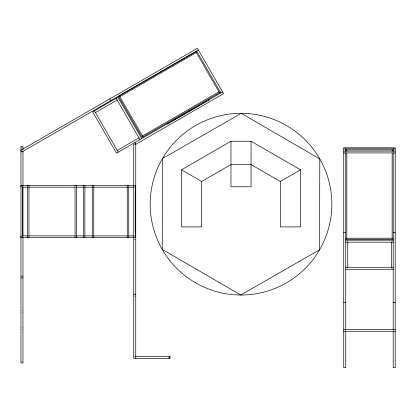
<?xml version="1.0" encoding="UTF-8"?>
<svg xmlns="http://www.w3.org/2000/svg" width="416" height="416" viewBox="0 0 416 416"><rect width="100%" height="100%" fill="white"/><g stroke="black" fill="none" stroke-linecap="round" stroke-linejoin="round"><path stroke-width="0.31" stroke-dasharray="2.08 1.56" d="M168.121 357.921L168.974 357.12M139.246 138.289L140.551 137.54M20.961 147.924L22.469 147.924M133.739 239.611L135.746 239.611M21.965 275.449L22.974 275.449M21.965 278.392L22.974 278.392M20.961 278.46L22.469 278.46M134.742 293.056L135.746 293.056M133.739 296.067L135.746 296.067M21.965 310.341L22.974 310.341M21.965 312.473L22.974 312.473M21.965 327.319L22.974 327.319M21.965 329.451L22.974 329.451M133.739 356.819L135.746 356.819M21.965 361.4L22.974 361.4M391.934 240.666L391.934 242.169M391.934 267.774L391.934 269.282M347.251 240.162L347.251 242.169M347.251 267.275L347.251 268.278"/><path stroke-width="0.62" d="M20.961 187.158L20.966 185.656L22.469 185.656L22.469 237.359L20.966 237.359L20.966 235.851M135.242 235.903L135.242 237.411L20.966 237.359M135.247 187.216L135.247 185.708L20.966 185.656M198.39 50.055L21.804 152.006L20.8 150.27L197.387 48.313L223.569 93.662L135.928 144.264L134.924 142.527M196.69 51.121L118.383 96.33L142.106 137.42L220.412 92.206M119.824 96.715L196.3 52.562M95.415 112.58L117.156 100.027M117.255 150.41L138.996 137.857M142.49 135.98L218.972 91.822M222.565 91.926L116.516 153.15L92.669 111.847L117.889 97.287L141.736 138.59M167.014 124.228L170.357 122.299M171.47 121.654L172.583 121.014M173.701 120.37L177.601 118.118M178.714 117.473L199.888 105.248M201.001 104.603L202.119 103.964M203.232 103.319L207.132 101.067M208.25 100.422L209.362 99.778M280.358 181.47L251.061 164.554L230.979 164.554L201.682 181.47L201.682 226.892L181.501 226.892L181.501 169.816L230.979 141.253L251.061 141.253L300.539 169.816L300.539 226.892L280.358 226.892L280.358 181.47L300.539 169.816M343.741 148.84L395.2 148.84M345.748 149.89L393.193 149.89M343.741 151.112L395.2 151.112M343.741 152.922L395.2 152.922M22.261 187.158L27.456 187.164M28.756 187.164L74.859 187.184M76.154 187.184L83.299 187.19M84.599 187.19L92.388 187.195M93.688 187.195L127.452 187.21M128.752 187.21L133.947 187.216M343.741 232.632L345.748 232.632M393.193 232.632L395.2 232.632M22.261 235.851L27.456 235.851M28.756 235.856L74.859 235.877M76.154 235.877L83.299 235.882M84.594 235.882L92.388 235.882M93.683 235.888L127.452 235.903M128.747 235.903L133.942 235.903M345.748 238.207L393.193 238.207M345.748 239.257L393.193 239.257M345.748 240.162L393.442 240.162M345.748 242.169L393.442 242.169M345.748 267.275L393.442 267.275M345.748 269.282L393.442 269.282M20.961 276.952L22.974 276.952M133.739 294.564L135.746 294.564M343.741 302.416L345.748 302.416M393.193 302.416L395.2 302.416M343.741 329.451L395.2 329.451M343.741 331.256L395.2 331.256M135.746 356.314L169.884 356.314L169.884 358.327L133.739 358.327L133.739 237.52M181.501 169.816L201.682 181.47M196.654 51.059L220.828 92.929M195.775 51.646L219.497 92.737M119.293 95.805L143.016 136.89M116.152 98.29L140 139.594M109.746 98.914L110.75 100.651M94.411 110.843L118.258 152.147M393.193 148.84L393.193 151.434M393.193 152.734L393.193 329.862M393.193 330.85L393.193 367.687L395.2 367.687L395.2 147.784L343.741 147.784L343.741 367.687L345.748 367.687L345.748 330.762M392.137 149.89L392.137 151.19M392.137 153.14L392.137 238.207M391.435 242.169L391.435 267.275M347.755 242.169L347.755 267.275M346.804 149.89L346.804 151.19M346.804 153.14L346.804 238.207M345.748 148.84L345.748 151.434M345.748 152.734L345.748 329.644M251.061 141.253L251.061 186.789L230.979 186.789L230.979 141.253M169.827 356.314L169.827 358.327M135.746 358.327L135.746 144.082L133.739 144.082L133.734 237.406L135.242 237.406L135.242 185.697M128.757 185.697L128.757 237.401L127.254 237.401L127.254 185.697M93.766 185.687L93.766 237.39L92.264 237.39L92.264 185.687M84.89 185.687L84.89 237.39L83.382 237.39L83.382 185.687M76.575 185.687L76.575 237.385L75.067 237.385L75.067 185.687M22.974 149.635L22.974 146.416L20.961 146.416L20.961 362.908L22.974 362.908L22.974 237.437M22.974 150.925L22.974 185.682M22.974 186.966L22.974 236.142M162.469 158.553L162.235 249.392L240.781 295.017L319.571 249.803L319.805 158.969L241.259 113.339L162.469 158.553M28.954 185.656L27.446 185.656L27.446 237.359L28.954 237.359L28.954 185.656M195.395 282.729A90.839 90.839 0 0 0 331.859 204.417A90.839 90.839 0 0 0 195.806 125.393A90.839 90.839 0 0 0 195.395 282.729"/></g></svg>
